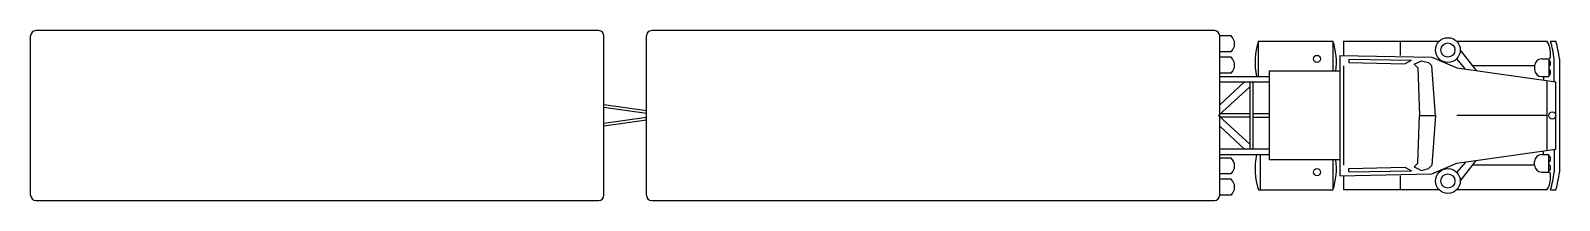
# Model space of a CAD drawing. Header units: millimetres. Extents: x -3085.3 to -3068.1, y 1939.6 to 1941.5.
import ezdxf

# ---------------------------------------------------------------- set-up
doc = ezdxf.new("R2010")
doc.units = ezdxf.units.MM
doc.header["$LTSCALE"] = 10
doc.layers.add('Veículos', color=2, linetype='Continuous')

msp = doc.modelspace()

# ---------------------------------------------------------------- linework, layer by layer
at = {"layer": 'Veículos'}
for p, q in [((-3085.337, 1939.622), (-3085.337, 1941.422)), ((-3078.917, 1941.482), (-3085.277, 1941.482)), ((-3078.857, 1939.622), (-3078.857, 1941.422)), ((-3078.377, 1939.622), (-3078.377, 1941.422)), ((-3071.957, 1941.482), (-3078.317, 1941.482)), ((-3071.897, 1939.622), (-3071.897, 1941.422)), ((-3071.769, 1941.422), (-3071.897, 1941.422)), ((-3071.769, 1941.242), (-3071.897, 1941.242)), ((-3071.458, 1941.362), (-3070.618, 1941.362)), ((-3071.458, 1940.962), (-3071.458, 1941.362)), ((-3070.618, 1941.362), (-3070.618, 1941.022)), ((-3070.498, 1941.362), (-3069.416, 1941.362)), ((-3070.498, 1941.362), (-3070.498, 1941.202)), ((-3069.858, 1941.362), (-3069.858, 1941.202)), ((-3069.22, 1941.362), (-3068.198, 1941.362)), ((-3069.178, 1941.262), (-3069, 1941.031)), ((-3068.158, 1941.362), (-3068.098, 1941.362)), ((-3071.769, 1941.182), (-3071.897, 1941.182)), ((-3070.538, 1941.202), (-3070.538, 1939.842)), ((-3070.538, 1941.202), (-3069.498, 1941.182)), ((-3070.498, 1941.082), (-3070.498, 1939.962)), ((-3070.438, 1941.16), (-3070.438, 1941.12)), ((-3070.438, 1941.16), (-3069.729, 1941.147)), ((-3070.438, 1941.12), (-3069.806, 1941.108)), ((-3069.806, 1941.108), (-3069.729, 1941.147)), ((-3069.698, 1941.102), (-3069.618, 1941.142)), ((-3069.698, 1941.102), (-3069.658, 1941.062)), ((-3069.658, 1941.062), (-3069.638, 1940.522)), ((-3069.618, 1941.142), (-3069.538, 1941.122)), ((-3069.538, 1941.122), (-3069.498, 1941.082)), ((-3069.498, 1941.182), (-3069.218, 1941.062)), ((-3069.458, 1940.522), (-3069.498, 1941.082)), ((-3069.12, 1941.048), (-3069.218, 1941.162)), ((-3069.218, 1941.062), (-3068.098, 1940.902)), ((-3068.338, 1941.082), (-3069.038, 1941.082)), ((-3068.338, 1941.082), (-3068.338, 1941.042)), ((-3068.258, 1941.162), (-3068.178, 1941.162)), ((-3068.178, 1941.162), (-3068.178, 1940.962)), ((-3068.118, 1940.906), (-3068.118, 1941.162)), ((-3068.058, 1941.162), (-3068.058, 1939.882)), ((-3071.769, 1941.002), (-3071.897, 1941.002)), ((-3071.897, 1940.962), (-3071.338, 1940.962)), ((-3071.897, 1940.902), (-3071.338, 1940.902)), ((-3071.897, 1940.642), (-3071.616, 1940.902)), ((-3071.558, 1940.902), (-3071.558, 1940.142)), ((-3071.518, 1940.142), (-3071.518, 1940.902)), ((-3071.338, 1941.022), (-3071.338, 1940.022)), ((-3070.538, 1941.022), (-3071.338, 1941.022)), ((-3068.258, 1940.962), (-3068.178, 1940.962)), ((-3068.238, 1940.962), (-3068.238, 1940.925)), ((-3068.198, 1940.919), (-3068.198, 1940.126)), ((-3068.098, 1940.142), (-3068.098, 1940.902)), ((-3071.909, 1940.522), (-3071.558, 1940.848)), ((-3078.377, 1940.575), (-3078.857, 1940.642)), ((-3078.377, 1940.545), (-3078.857, 1940.611)), ((-3071.558, 1940.197), (-3071.909, 1940.522)), ((-3071.558, 1940.542), (-3071.887, 1940.542)), ((-3071.338, 1940.542), (-3071.518, 1940.542)), ((-3069.658, 1939.982), (-3069.638, 1940.522)), ((-3069.638, 1940.522), (-3069.458, 1940.522)), ((-3069.638, 1940.522), (-3069.458, 1940.522)), ((-3069.458, 1940.522), (-3069.498, 1939.962)), ((-3068.198, 1940.522), (-3069.218, 1940.522)), ((-3078.377, 1940.5), (-3078.857, 1940.433)), ((-3078.377, 1940.469), (-3078.857, 1940.403)), ((-3071.616, 1940.142), (-3071.897, 1940.403)), ((-3071.558, 1940.502), (-3071.887, 1940.502)), ((-3071.518, 1940.502), (-3071.338, 1940.502)), ((-3071.338, 1940.142), (-3071.897, 1940.142)), ((-3071.897, 1940.082), (-3071.338, 1940.082)), ((-3071.769, 1940.042), (-3071.897, 1940.042)), ((-3071.438, 1939.682), (-3071.438, 1940.082)), ((-3070.538, 1940.022), (-3071.338, 1940.022)), ((-3070.618, 1940.022), (-3070.618, 1939.682)), ((-3069.218, 1939.982), (-3068.098, 1940.142)), ((-3069.178, 1939.782), (-3069, 1940.014)), ((-3068.338, 1939.962), (-3068.338, 1940.002)), ((-3068.258, 1940.082), (-3068.178, 1940.082)), ((-3068.238, 1940.082), (-3068.238, 1940.119)), ((-3068.178, 1939.882), (-3068.178, 1940.082)), ((-3068.118, 1940.139), (-3068.118, 1939.882)), ((-3071.769, 1939.862), (-3071.897, 1939.862)), ((-3070.538, 1939.842), (-3069.498, 1939.862)), ((-3070.498, 1939.842), (-3070.498, 1939.682)), ((-3070.438, 1939.924), (-3069.806, 1939.937)), ((-3070.438, 1939.884), (-3070.438, 1939.924)), ((-3070.438, 1939.884), (-3069.729, 1939.898)), ((-3069.858, 1939.842), (-3069.858, 1939.682)), ((-3069.806, 1939.937), (-3069.729, 1939.898)), ((-3069.698, 1939.942), (-3069.658, 1939.982)), ((-3069.698, 1939.942), (-3069.618, 1939.902)), ((-3069.618, 1939.902), (-3069.538, 1939.922)), ((-3069.538, 1939.922), (-3069.498, 1939.962)), ((-3069.498, 1939.862), (-3069.218, 1939.982)), ((-3069.12, 1939.996), (-3069.218, 1939.882)), ((-3068.338, 1939.962), (-3069.038, 1939.962)), ((-3068.258, 1939.882), (-3068.178, 1939.882)), ((-3071.769, 1939.802), (-3071.897, 1939.802)), ((-3071.458, 1939.682), (-3070.618, 1939.682)), ((-3069.416, 1939.682), (-3070.498, 1939.682)), ((-3068.198, 1939.682), (-3069.22, 1939.682)), ((-3068.158, 1939.682), (-3068.098, 1939.682)), ((-3085.277, 1939.562), (-3078.917, 1939.562)), ((-3078.317, 1939.562), (-3071.957, 1939.562)), ((-3071.769, 1939.622), (-3071.897, 1939.622))]:
    msp.add_line(p, q, dxfattribs=at)
for centre, radius in [((-3069.318, 1941.262), 0.14), ((-3069.318, 1941.262), 0.08), ((-3070.798, 1941.162), 0.04), ((-3068.138, 1940.522), 0.04), ((-3070.798, 1939.882), 0.04), ((-3069.318, 1939.782), 0.14), ((-3069.318, 1939.782), 0.08)]:
    msp.add_circle(centre, radius, dxfattribs=at)
for centre, radius, start, end in [((-3085.277, 1941.422), 0.06, 90, 180), ((-3078.917, 1941.422), 0.06, 0, 90), ((-3078.317, 1941.422), 0.06, 90, 180), ((-3071.957, 1941.422), 0.06, 0, 90), ((-3071.85, 1941.332), 0.121, 312.075, 47.925), ((-3070.758, 1941.122), 0.74, 161.0754, 192.4869), ((-3071.318, 1941.122), 0.74, 352.2336, 18.9246), ((-3068.423, 1941.222), 0.265, 346.9139, 31.8908), ((-3069.388, 1941.012), 1.279, 6.736, 15.8839), ((-3069.328, 1941.012), 1.279, 6.736, 15.8839), ((-3071.85, 1941.092), 0.121, 312.075, 47.925), ((-3068.258, 1941.082), 0.08, 90, 180), ((-3068.258, 1941.042), 0.08, 180, 270), ((-3068.208, 1941.112), 0.05, 306.8699, 53.1301), ((-3068.208, 1941.012), 0.05, 306.8699, 53.1301), ((-3071.85, 1939.952), 0.121, 312.075, 47.925), ((-3070.758, 1939.922), 0.74, 167.5131, 198.9246), ((-3071.318, 1939.922), 0.74, 341.0754, 7.7664), ((-3068.258, 1940.002), 0.08, 90, 180), ((-3068.208, 1940.032), 0.05, 306.8699, 53.1301), ((-3068.258, 1939.962), 0.08, 180, 270), ((-3068.423, 1939.822), 0.265, 328.1092, 13.0861), ((-3068.208, 1939.932), 0.05, 306.8699, 53.1301), ((-3069.388, 1940.032), 1.279, 344.1161, 353.264), ((-3069.328, 1940.032), 1.279, 344.1161, 353.264), ((-3071.85, 1939.712), 0.121, 312.075, 47.925), ((-3085.277, 1939.622), 0.06, 180, 270), ((-3078.917, 1939.622), 0.06, 270, 0), ((-3078.317, 1939.622), 0.06, 180, 270), ((-3071.957, 1939.622), 0.06, 270, 0)]:
    msp.add_arc(centre, radius, start, end, dxfattribs=at)

doc.saveas('drawing.dxf')
